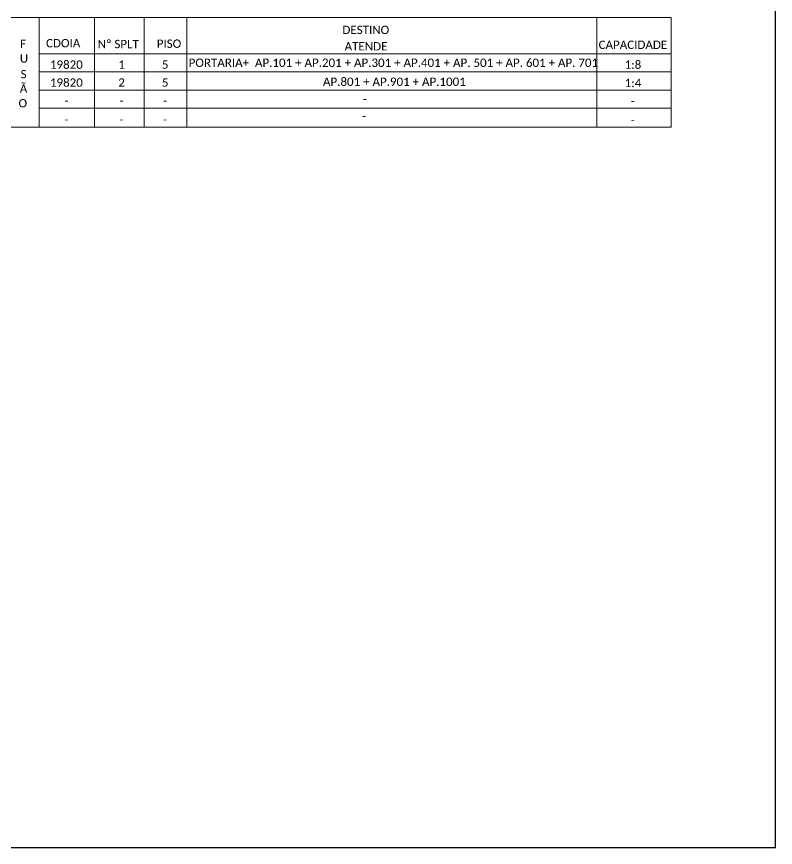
# Model space of a CAD drawing. Header units: metres. Extents: x -1286 to -445, y -500 to 94.
# Drawn here: x -710.5 to -445.1, y -499.8 to -209.2 of the extents above; entities that cross this region are included whole.
import ezdxf
from ezdxf.enums import TextEntityAlignment as Align

# ---------------------------------------------------------------- set-up
doc = ezdxf.new("R2010")
doc.units = ezdxf.units.M
doc.layers.add('(Notas)', color=7, linetype='Continuous', lineweight=0)
doc.layers.add('_NUMERAÇÃO_', color=34, linetype='Continuous', lineweight=0)
doc.styles.add('WMF-Calibri0', font='calibri.ttf')

msp = doc.modelspace()

# ---------------------------------------------------------------- linework, layer by layer
at = {"layer": '(Notas)', "lineweight": 0}
for p, q in [((-702.57, -247.86), (-702.57, -209.49)), ((-683.27, -247.86), (-683.27, -209.49)), ((-665.79, -247.86), (-665.79, -209.49)), ((-650.87, -247.86), (-650.87, -209.49)), ((-507.53, -247.86), (-507.53, -209.49))]:
    msp.add_line(p, q, dxfattribs=at)
msp.add_lwpolyline([(-481.53, -209.49), (-481.53, -247.86)], dxfattribs=at)
msp.add_lwpolyline([(-1286.07, -499.81), (-445.07, -499.81), (-445.07, 94.19), (-1286.07, 94.19)], close=True)
at = {"layer": '_NUMERAÇÃO_', "color": 0, "lineweight": 0}
for p, q in [((-481.53, -209.49), (-775.21, -209.49)), ((-481.53, -222.21), (-702.57, -222.21)), ((-481.53, -228.54), (-702.57, -228.54)), ((-481.53, -234.95), (-702.57, -234.95)), ((-481.53, -241.28), (-702.57, -241.28)), ((-481.53, -247.86), (-775.21, -247.86))]:
    msp.add_line(p, q, dxfattribs=at)

# ---------------------------------------------------------------- texts
at = {"color": 7, "linetype": 'Continuous', "lineweight": 0, "style": 'WMF-Calibri0'}
for s, height, p in [('DESTINO', 2.911, (-588.32, -213.87)), ('F', 2.91, (-708.21, -218.72)), ('CDOIA', 2.911, (-694.17, -218.53)), ('Nº SPLT', 2.911, (-674.92, -218.82)), ('PISO', 2.911, (-657.15, -218.69)), ('CAPACIDADE', 2.911, (-494.89, -219.07)), ('ATENDE', 2.911, (-588.25, -219.62)), ('U', 2.91, (-707.88, -223.87)), ('19820', 2.911, (-693.06, -226.02)), ('1', 2.91, (-673.76, -226.02)), ('5', 2.91, (-658.51, -226.02)), ('PORTARIA+  AP.101 + AP.201 + AP.301 + AP.401 + AP. 501 + AP. 601 + AP. 701', 2.9106, (-578.68, -225.36)), ('1:8', 2.911, (-494.89, -226.03)), ('S', 2.91, (-708.03, -229.35)), ('Ã', 2.91, (-708.04, -234.37)), ('19820', 2.911, (-693.06, -232.3)), ('2', 2.91, (-673.76, -232.3)), ('5', 2.91, (-658.51, -232.3)), (' AP.801 + AP.901 + AP.1001', 2.9106, (-578.85, -232.01)), ('1:4', 2.911, (-494.89, -232.44)), ('O', 2.91, (-708.29, -239.52)), ('-', 2.91, (-588.68, -238.07)), ('-', 2.91, (-693.06, -238.63)), ('-', 2.91, (-673.76, -238.63)), ('-', 2.91, (-658.51, -238.63)), ('-', 2.91, (-494.89, -238.77)), ('-', 2.91, (-588.86, -243.98)), ('-', 2.91, (-693.06, -245.21)), ('-', 2.91, (-673.76, -245.21)), ('-', 2.91, (-658.51, -245.21)), ('-', 2.91, (-494.89, -245.34))]:
    msp.add_text(s, height=height, dxfattribs=at).set_placement(p, align=Align.MIDDLE_CENTER)

doc.saveas('drawing.dxf')
